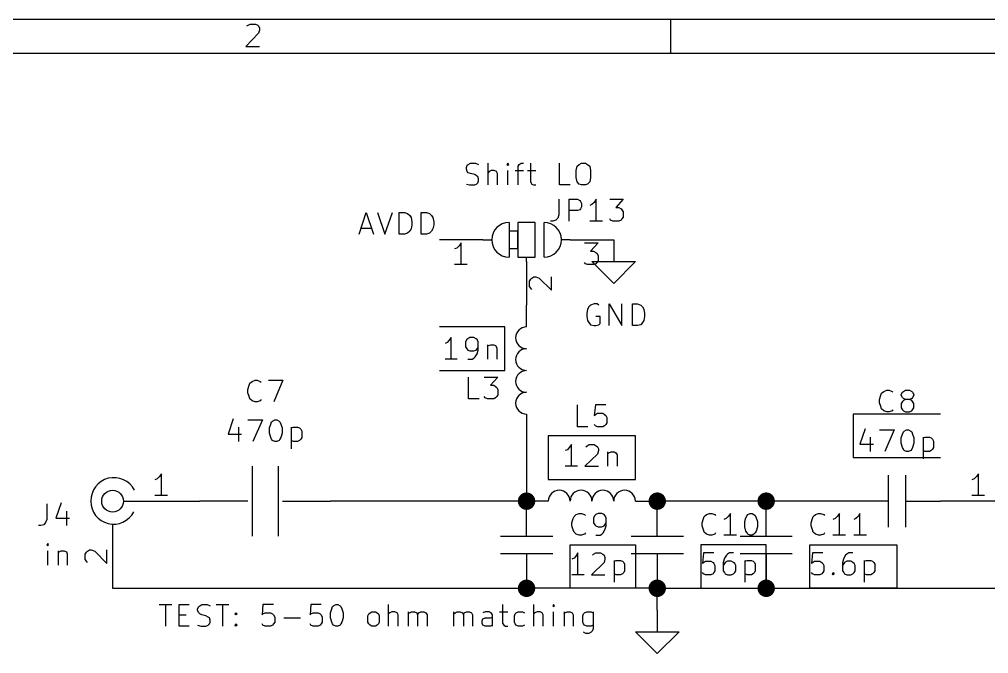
# Model space of a CAD drawing. Extents: x -2.2 to 11.3, y -7.9 to -0.4.
# Drawn here: x 2.836 to 5.06, y -1.85 to -0.394 of the extents above; entities that cross this region are included whole.
import ezdxf

# ---------------------------------------------------------------- set-up
doc = ezdxf.new("R2010")
doc.units = 0
doc.header["$MEASUREMENT"] = 0
doc.linetypes.add('DASHED', pattern=[0.75, 0.5, -0.25])
for name, color, linetype in [('BLACK', 7, 'CONTINUOUS'), ('BLUE3', 171, 'CONTINUOUS'), ('CYAN2', 4, 'CONTINUOUS'), ('GREEN2', 3, 'CONTINUOUS'), ('RED2', 1, 'CONTINUOUS')]:
    doc.layers.add(name, color=color, linetype=linetype)

msp = doc.modelspace()

# ---------------------------------------------------------------- linework, layer by layer
at = {"layer": 'BLACK', "linetype": 'CONTINUOUS'}
for p, q in [((3.616, -0.887), (3.632, -0.837)), ((3.632, -0.837), (3.649, -0.887)), ((3.658, -0.837), (3.675, -0.887)), ((3.675, -0.887), (3.692, -0.837)), ((3.708, -0.887), (3.708, -0.837)), ((3.708, -0.837), (3.72, -0.837)), ((3.72, -0.837), (3.727, -0.84)), ((3.727, -0.84), (3.732, -0.844)), ((3.732, -0.844), (3.735, -0.849)), ((3.758, -0.887), (3.758, -0.837)), ((3.758, -0.837), (3.77, -0.837)), ((3.77, -0.837), (3.777, -0.84)), ((3.777, -0.84), (3.782, -0.844)), ((3.782, -0.844), (3.785, -0.849)), ((3.735, -0.849), (3.737, -0.859)), ((3.737, -0.866), (3.735, -0.875)), ((3.737, -0.859), (3.737, -0.866)), ((3.785, -0.849), (3.787, -0.859)), ((3.787, -0.866), (3.785, -0.875)), ((3.787, -0.859), (3.787, -0.866)), ((3.62, -0.873), (3.644, -0.873)), ((3.72, -0.887), (3.708, -0.887)), ((3.727, -0.885), (3.72, -0.887)), ((3.732, -0.88), (3.727, -0.885)), ((3.735, -0.875), (3.732, -0.88)), ((3.77, -0.887), (3.758, -0.887)), ((3.777, -0.885), (3.77, -0.887)), ((3.782, -0.88), (3.777, -0.885)), ((3.785, -0.875), (3.782, -0.88))]:
    msp.add_line(p, q, dxfattribs=at)
at = {"layer": 'BLUE3', "linetype": 'DASHED'}
for p, q in [((3.95, -1.1), (3.8, -1.1)), ((3.95, -1.2), (3.95, -1.1)), ((3.8, -1.2), (3.95, -1.2)), ((4.95, -1.3), (4.75, -1.3)), ((4.75, -1.3), (4.75, -1.4)), ((4.25, -1.35), (4.05, -1.35)), ((4.05, -1.35), (4.05, -1.45)), ((4.25, -1.45), (4.25, -1.35)), ((4.75, -1.4), (4.95, -1.4)), ((4.05, -1.45), (4.25, -1.45)), ((4.1, -1.6), (4.25, -1.6)), ((4.1, -1.7), (4.1, -1.6)), ((4.25, -1.6), (4.25, -1.7)), ((4.4, -1.6), (4.4, -1.7)), ((4.55, -1.6), (4.4, -1.6)), ((4.55, -1.7), (4.55, -1.6)), ((4.65, -1.7), (4.65, -1.6)), ((4.65, -1.6), (4.85, -1.6)), ((4.85, -1.6), (4.85, -1.7)), ((4.25, -1.7), (4.1, -1.7)), ((4.4, -1.7), (4.55, -1.7)), ((4.85, -1.7), (4.65, -1.7))]:
    msp.add_line(p, q, dxfattribs=at)
at = {"layer": 'BLUE3', "linetype": 'CONTINUOUS'}
for p, q in [((3.157, -1.737), (3.186, -1.737)), ((3.172, -1.787), (3.172, -1.737)), ((3.203, -1.787), (3.203, -1.737)), ((3.203, -1.737), (3.226, -1.737)), ((3.245, -1.747), (3.248, -1.742)), ((3.245, -1.751), (3.245, -1.747)), ((3.248, -1.756), (3.245, -1.751)), ((3.248, -1.742), (3.25, -1.74)), ((3.25, -1.759), (3.248, -1.756)), ((3.25, -1.74), (3.255, -1.737)), ((3.255, -1.737), (3.267, -1.737)), ((3.267, -1.737), (3.274, -1.74)), ((3.288, -1.737), (3.317, -1.737)), ((3.303, -1.787), (3.303, -1.737)), ((3.331, -1.759), (3.333, -1.756)), ((3.333, -1.756), (3.336, -1.759)), ((3.333, -1.756), (3.333, -1.761)), ((3.395, -1.737), (3.393, -1.761)), ((3.419, -1.737), (3.395, -1.737)), ((3.395, -1.759), (3.4, -1.756)), ((3.4, -1.756), (3.412, -1.756)), ((3.412, -1.756), (3.417, -1.759)), ((3.505, -1.737), (3.503, -1.761)), ((3.529, -1.737), (3.505, -1.737)), ((3.505, -1.759), (3.51, -1.756)), ((3.51, -1.756), (3.522, -1.756)), ((3.522, -1.756), (3.526, -1.759)), ((3.55, -1.756), (3.553, -1.747)), ((3.55, -1.768), (3.55, -1.756)), ((3.553, -1.747), (3.555, -1.742)), ((3.555, -1.742), (3.557, -1.74)), ((3.557, -1.74), (3.562, -1.737)), ((3.562, -1.737), (3.567, -1.737)), ((3.567, -1.737), (3.572, -1.74)), ((3.572, -1.74), (3.574, -1.742)), ((3.574, -1.742), (3.576, -1.747)), ((3.576, -1.747), (3.579, -1.756)), ((3.579, -1.756), (3.579, -1.768)), ((3.638, -1.759), (3.641, -1.756)), ((3.641, -1.756), (3.645, -1.754)), ((3.645, -1.754), (3.653, -1.754)), ((3.653, -1.754), (3.657, -1.756)), ((3.657, -1.756), (3.66, -1.759)), ((3.683, -1.787), (3.683, -1.737)), ((3.686, -1.756), (3.683, -1.759)), ((3.691, -1.754), (3.686, -1.756)), ((3.698, -1.754), (3.691, -1.754)), ((3.703, -1.756), (3.698, -1.754)), ((3.705, -1.761), (3.703, -1.756)), ((3.729, -1.787), (3.729, -1.754)), ((3.729, -1.759), (3.731, -1.756)), ((3.731, -1.756), (3.736, -1.754)), ((3.736, -1.754), (3.743, -1.754)), ((3.743, -1.754), (3.748, -1.756)), ((3.748, -1.756), (3.75, -1.761)), ((3.75, -1.761), (3.753, -1.756)), ((3.753, -1.756), (3.757, -1.754)), ((3.757, -1.754), (3.764, -1.754)), ((3.764, -1.754), (3.769, -1.756)), ((3.769, -1.756), (3.772, -1.761)), ((3.833, -1.787), (3.833, -1.754)), ((3.833, -1.759), (3.836, -1.756)), ((3.836, -1.756), (3.841, -1.754)), ((3.841, -1.754), (3.848, -1.754)), ((3.848, -1.754), (3.853, -1.756)), ((3.853, -1.756), (3.855, -1.761)), ((3.855, -1.761), (3.857, -1.756)), ((3.857, -1.756), (3.862, -1.754)), ((3.862, -1.754), (3.869, -1.754)), ((3.869, -1.754), (3.874, -1.756)), ((3.874, -1.756), (3.876, -1.761)), ((3.905, -1.754), (3.9, -1.756)), ((3.914, -1.754), (3.905, -1.754)), ((3.919, -1.756), (3.914, -1.754)), ((3.922, -1.761), (3.919, -1.756)), ((3.938, -1.754), (3.957, -1.754)), ((3.945, -1.737), (3.945, -1.78)), ((3.974, -1.759), (3.976, -1.756)), ((3.976, -1.756), (3.981, -1.754)), ((3.981, -1.754), (3.991, -1.754)), ((3.991, -1.754), (3.995, -1.756)), ((4.017, -1.787), (4.017, -1.737)), ((4.019, -1.756), (4.017, -1.759)), ((4.024, -1.754), (4.019, -1.756)), ((4.031, -1.754), (4.024, -1.754)), ((4.036, -1.756), (4.031, -1.754)), ((4.038, -1.761), (4.036, -1.756)), ((4.062, -1.737), (4.06, -1.74)), ((4.06, -1.74), (4.062, -1.742)), ((4.064, -1.74), (4.062, -1.737)), ((4.062, -1.737), (4.062, -1.742)), ((4.062, -1.742), (4.064, -1.74)), ((4.062, -1.787), (4.062, -1.754)), ((4.086, -1.754), (4.086, -1.787)), ((4.086, -1.759), (4.088, -1.756)), ((4.088, -1.756), (4.093, -1.754)), ((4.093, -1.754), (4.1, -1.754)), ((4.1, -1.754), (4.105, -1.756)), ((4.105, -1.756), (4.107, -1.761)), ((4.131, -1.759), (4.133, -1.756)), ((4.133, -1.756), (4.138, -1.754)), ((4.138, -1.754), (4.148, -1.754)), ((4.148, -1.754), (4.153, -1.756)), ((4.153, -1.754), (4.153, -1.794)), ((3.203, -1.761), (3.219, -1.761)), ((3.255, -1.761), (3.25, -1.759)), ((3.264, -1.763), (3.255, -1.761)), ((3.269, -1.766), (3.264, -1.763)), ((3.272, -1.768), (3.269, -1.766)), ((3.274, -1.773), (3.272, -1.768)), ((3.272, -1.782), (3.274, -1.778)), ((3.274, -1.778), (3.274, -1.773)), ((3.333, -1.761), (3.331, -1.759)), ((3.336, -1.759), (3.333, -1.761)), ((3.393, -1.761), (3.395, -1.759)), ((3.417, -1.759), (3.419, -1.761)), ((3.419, -1.761), (3.422, -1.766)), ((3.422, -1.778), (3.419, -1.782)), ((3.422, -1.766), (3.422, -1.778)), ((3.443, -1.768), (3.481, -1.768)), ((3.503, -1.761), (3.505, -1.759)), ((3.526, -1.759), (3.529, -1.761)), ((3.529, -1.761), (3.531, -1.766)), ((3.531, -1.778), (3.529, -1.782)), ((3.531, -1.766), (3.531, -1.778)), ((3.553, -1.778), (3.55, -1.768)), ((3.555, -1.782), (3.553, -1.778)), ((3.576, -1.778), (3.574, -1.782)), ((3.579, -1.768), (3.576, -1.778)), ((3.636, -1.763), (3.638, -1.759)), ((3.636, -1.778), (3.636, -1.763)), ((3.638, -1.782), (3.636, -1.778)), ((3.66, -1.759), (3.662, -1.763)), ((3.662, -1.778), (3.66, -1.782)), ((3.662, -1.763), (3.662, -1.778)), ((3.705, -1.787), (3.705, -1.761)), ((3.75, -1.761), (3.75, -1.787)), ((3.772, -1.761), (3.772, -1.787)), ((3.855, -1.761), (3.855, -1.787)), ((3.876, -1.761), (3.876, -1.787)), ((3.898, -1.775), (3.9, -1.77)), ((3.898, -1.78), (3.898, -1.775)), ((3.9, -1.77), (3.905, -1.768)), ((3.905, -1.768), (3.917, -1.768)), ((3.917, -1.768), (3.922, -1.766)), ((3.922, -1.787), (3.922, -1.761)), ((3.972, -1.763), (3.974, -1.759)), ((3.972, -1.778), (3.972, -1.763)), ((3.974, -1.782), (3.972, -1.778)), ((4.038, -1.787), (4.038, -1.761)), ((4.107, -1.761), (4.107, -1.787)), ((4.129, -1.763), (4.131, -1.759)), ((4.129, -1.778), (4.129, -1.763)), ((4.131, -1.782), (4.129, -1.778)), ((3.226, -1.787), (3.203, -1.787)), ((3.245, -1.785), (3.253, -1.787)), ((3.253, -1.787), (3.264, -1.787)), ((3.264, -1.787), (3.269, -1.785)), ((3.269, -1.785), (3.272, -1.782)), ((3.331, -1.785), (3.333, -1.782)), ((3.333, -1.787), (3.331, -1.785)), ((3.333, -1.782), (3.336, -1.785)), ((3.333, -1.782), (3.333, -1.787)), ((3.336, -1.785), (3.333, -1.787)), ((3.395, -1.785), (3.393, -1.782)), ((3.4, -1.787), (3.395, -1.785)), ((3.412, -1.787), (3.4, -1.787)), ((3.417, -1.785), (3.412, -1.787)), ((3.419, -1.782), (3.417, -1.785)), ((3.505, -1.785), (3.503, -1.782)), ((3.51, -1.787), (3.505, -1.785)), ((3.522, -1.787), (3.51, -1.787)), ((3.526, -1.785), (3.522, -1.787)), ((3.529, -1.782), (3.526, -1.785)), ((3.557, -1.785), (3.555, -1.782)), ((3.562, -1.787), (3.557, -1.785)), ((3.567, -1.787), (3.562, -1.787)), ((3.572, -1.785), (3.567, -1.787)), ((3.574, -1.782), (3.572, -1.785)), ((3.641, -1.785), (3.638, -1.782)), ((3.645, -1.787), (3.641, -1.785)), ((3.653, -1.787), (3.645, -1.787)), ((3.657, -1.785), (3.653, -1.787)), ((3.66, -1.782), (3.657, -1.785)), ((3.9, -1.785), (3.898, -1.78)), ((3.905, -1.787), (3.9, -1.785)), ((3.917, -1.787), (3.905, -1.787)), ((3.922, -1.785), (3.917, -1.787)), ((3.945, -1.78), (3.948, -1.785)), ((3.948, -1.785), (3.952, -1.787)), ((3.952, -1.787), (3.957, -1.787)), ((3.976, -1.785), (3.974, -1.782)), ((3.981, -1.787), (3.976, -1.785)), ((3.991, -1.787), (3.981, -1.787)), ((3.995, -1.785), (3.991, -1.787)), ((4.133, -1.785), (4.131, -1.782)), ((4.136, -1.804), (4.131, -1.801)), ((4.138, -1.787), (4.133, -1.785)), ((4.148, -1.787), (4.138, -1.787)), ((4.148, -1.801), (4.143, -1.804)), ((4.153, -1.785), (4.148, -1.787)), ((4.15, -1.799), (4.148, -1.801)), ((4.153, -1.794), (4.15, -1.799)), ((4.143, -1.804), (4.136, -1.804))]:
    msp.add_line(p, q, dxfattribs=at)
at = {"layer": 'CYAN2', "linetype": 'CONTINUOUS'}
for p, q in [((3.862, -0.734), (3.864, -0.729)), ((3.862, -0.738), (3.862, -0.734)), ((3.864, -0.729), (3.866, -0.727)), ((3.866, -0.727), (3.871, -0.724)), ((3.871, -0.724), (3.883, -0.724)), ((3.883, -0.724), (3.89, -0.727)), ((3.912, -0.774), (3.912, -0.724)), ((3.957, -0.724), (3.955, -0.727)), ((3.955, -0.727), (3.957, -0.729)), ((3.959, -0.727), (3.957, -0.724)), ((3.957, -0.724), (3.957, -0.729)), ((3.957, -0.729), (3.959, -0.727)), ((3.981, -0.731), (3.983, -0.727)), ((3.981, -0.774), (3.981, -0.731)), ((3.983, -0.727), (3.988, -0.724)), ((3.988, -0.724), (3.993, -0.724)), ((4.009, -0.724), (4.009, -0.767)), ((4.076, -0.774), (4.076, -0.724)), ((4.114, -0.741), (4.116, -0.731)), ((4.116, -0.731), (4.121, -0.727)), ((4.121, -0.727), (4.126, -0.724)), ((4.126, -0.724), (4.135, -0.724)), ((4.135, -0.724), (4.14, -0.727)), ((4.14, -0.727), (4.145, -0.731)), ((4.145, -0.731), (4.147, -0.741)), ((3.864, -0.743), (3.862, -0.738)), ((3.866, -0.746), (3.864, -0.743)), ((3.871, -0.748), (3.866, -0.746)), ((3.881, -0.75), (3.871, -0.748)), ((3.885, -0.753), (3.881, -0.75)), ((3.888, -0.755), (3.885, -0.753)), ((3.89, -0.76), (3.888, -0.755)), ((3.914, -0.743), (3.912, -0.746)), ((3.919, -0.741), (3.914, -0.743)), ((3.926, -0.741), (3.919, -0.741)), ((3.931, -0.743), (3.926, -0.741)), ((3.933, -0.748), (3.931, -0.743)), ((3.933, -0.774), (3.933, -0.748)), ((3.957, -0.774), (3.957, -0.741)), ((3.974, -0.741), (3.993, -0.741)), ((4.002, -0.741), (4.021, -0.741)), ((4.114, -0.757), (4.114, -0.741)), ((4.147, -0.741), (4.147, -0.757)), ((3.862, -0.772), (3.869, -0.774)), ((3.869, -0.774), (3.881, -0.774)), ((3.881, -0.774), (3.885, -0.772)), ((3.885, -0.772), (3.888, -0.769)), ((3.888, -0.769), (3.89, -0.765)), ((3.89, -0.765), (3.89, -0.76)), ((4.009, -0.767), (4.012, -0.772)), ((4.012, -0.772), (4.016, -0.774)), ((4.016, -0.774), (4.021, -0.774)), ((4.1, -0.774), (4.076, -0.774)), ((4.116, -0.767), (4.114, -0.757)), ((4.121, -0.772), (4.116, -0.767)), ((4.126, -0.774), (4.121, -0.772)), ((4.135, -0.774), (4.126, -0.774)), ((4.14, -0.772), (4.135, -0.774)), ((4.145, -0.767), (4.14, -0.772)), ((4.147, -0.757), (4.145, -0.767)), ((4.074, -0.807), (4.074, -0.843)), ((4.098, -0.857), (4.098, -0.807)), ((4.098, -0.807), (4.117, -0.807)), ((4.117, -0.807), (4.122, -0.81)), ((4.122, -0.81), (4.124, -0.812)), ((4.124, -0.812), (4.126, -0.817)), ((4.126, -0.817), (4.126, -0.824)), ((4.15, -0.819), (4.145, -0.821)), ((4.155, -0.814), (4.15, -0.819)), ((4.16, -0.807), (4.155, -0.814)), ((4.16, -0.857), (4.16, -0.807)), ((4.191, -0.807), (4.222, -0.807)), ((4.222, -0.807), (4.205, -0.826)), ((4.074, -0.843), (4.072, -0.85)), ((4.117, -0.833), (4.098, -0.833)), ((4.122, -0.831), (4.117, -0.833)), ((4.124, -0.829), (4.122, -0.831)), ((4.126, -0.824), (4.124, -0.829)), ((4.205, -0.826), (4.212, -0.826)), ((4.212, -0.826), (4.217, -0.829)), ((4.217, -0.829), (4.219, -0.831)), ((4.219, -0.831), (4.222, -0.836)), ((4.222, -0.836), (4.222, -0.848)), ((4.06, -0.857), (4.055, -0.857)), ((4.067, -0.855), (4.06, -0.857)), ((4.072, -0.85), (4.067, -0.855)), ((4.174, -0.857), (4.145, -0.857)), ((4.193, -0.855), (4.191, -0.852)), ((4.198, -0.857), (4.193, -0.855)), ((4.212, -0.857), (4.198, -0.857)), ((4.217, -0.855), (4.212, -0.857)), ((4.219, -0.852), (4.217, -0.855)), ((4.222, -0.848), (4.219, -0.852)), ((4.14, -1.059), (4.138, -1.069)), ((4.143, -1.054), (4.14, -1.059)), ((4.147, -1.05), (4.143, -1.054)), ((4.155, -1.047), (4.147, -1.05)), ((4.162, -1.047), (4.155, -1.047)), ((4.166, -1.05), (4.162, -1.047)), ((4.19, -1.097), (4.19, -1.047)), ((4.19, -1.047), (4.219, -1.097)), ((4.219, -1.097), (4.219, -1.047)), ((4.243, -1.097), (4.243, -1.047)), ((4.243, -1.047), (4.255, -1.047)), ((4.255, -1.047), (4.262, -1.05)), ((4.262, -1.05), (4.266, -1.054)), ((4.266, -1.054), (4.269, -1.059)), ((4.269, -1.059), (4.271, -1.069)), ((4.138, -1.069), (4.138, -1.076)), ((4.138, -1.076), (4.14, -1.085)), ((4.14, -1.085), (4.143, -1.09)), ((4.143, -1.09), (4.147, -1.095)), ((4.169, -1.076), (4.159, -1.076)), ((4.169, -1.092), (4.169, -1.076)), ((4.266, -1.09), (4.262, -1.095)), ((4.269, -1.085), (4.266, -1.09)), ((4.271, -1.076), (4.269, -1.085)), ((4.271, -1.069), (4.271, -1.076)), ((4.147, -1.095), (4.155, -1.097)), ((4.155, -1.097), (4.159, -1.097)), ((4.159, -1.097), (4.166, -1.095)), ((4.166, -1.095), (4.169, -1.092)), ((4.255, -1.097), (4.243, -1.097)), ((4.262, -1.095), (4.255, -1.097)), ((3.822, -1.131), (3.818, -1.136)), ((3.827, -1.124), (3.822, -1.131)), ((3.827, -1.174), (3.827, -1.124)), ((3.863, -1.129), (3.86, -1.134)), ((3.86, -1.134), (3.86, -1.146)), ((3.865, -1.127), (3.863, -1.129)), ((3.87, -1.124), (3.865, -1.127)), ((3.879, -1.124), (3.87, -1.124)), ((3.884, -1.127), (3.879, -1.124)), ((3.887, -1.129), (3.884, -1.127)), ((3.889, -1.134), (3.887, -1.129)), ((3.889, -1.153), (3.889, -1.134)), ((3.818, -1.136), (3.813, -1.138)), ((3.86, -1.146), (3.863, -1.15)), ((3.863, -1.15), (3.865, -1.153)), ((3.865, -1.153), (3.87, -1.155)), ((3.87, -1.155), (3.879, -1.155)), ((3.879, -1.155), (3.884, -1.153)), ((3.884, -1.153), (3.887, -1.15)), ((3.887, -1.15), (3.889, -1.146)), ((3.887, -1.162), (3.889, -1.153)), ((3.91, -1.141), (3.91, -1.174)), ((3.91, -1.146), (3.913, -1.143)), ((3.913, -1.143), (3.918, -1.141)), ((3.918, -1.141), (3.925, -1.141)), ((3.925, -1.141), (3.929, -1.143)), ((3.929, -1.143), (3.932, -1.148)), ((3.932, -1.148), (3.932, -1.174)), ((3.841, -1.174), (3.813, -1.174)), ((3.865, -1.174), (3.875, -1.174)), ((3.875, -1.174), (3.879, -1.172)), ((3.879, -1.172), (3.882, -1.169)), ((3.882, -1.169), (3.887, -1.162)), ((3.37, -1.225), (3.377, -1.222)), ((3.377, -1.222), (3.382, -1.222)), ((3.382, -1.222), (3.389, -1.225)), ((3.408, -1.222), (3.441, -1.222)), ((3.441, -1.222), (3.42, -1.272)), ((3.867, -1.265), (3.867, -1.215)), ((3.903, -1.215), (3.934, -1.215)), ((3.934, -1.215), (3.917, -1.234)), ((3.36, -1.244), (3.363, -1.234)), ((3.36, -1.251), (3.36, -1.244)), ((3.363, -1.234), (3.365, -1.229)), ((3.365, -1.229), (3.37, -1.225)), ((3.389, -1.225), (3.391, -1.227)), ((3.917, -1.234), (3.925, -1.234)), ((3.925, -1.234), (3.929, -1.237)), ((3.929, -1.237), (3.932, -1.239)), ((3.932, -1.239), (3.934, -1.244)), ((3.934, -1.244), (3.934, -1.256)), ((4.82, -1.248), (4.827, -1.245)), ((4.827, -1.245), (4.832, -1.245)), ((4.832, -1.245), (4.839, -1.248)), ((4.865, -1.248), (4.87, -1.245)), ((4.87, -1.245), (4.879, -1.245)), ((4.879, -1.245), (4.884, -1.248)), ((3.363, -1.26), (3.36, -1.251)), ((3.365, -1.265), (3.363, -1.26)), ((3.37, -1.27), (3.365, -1.265)), ((3.391, -1.267), (3.389, -1.27)), ((3.891, -1.265), (3.867, -1.265)), ((3.905, -1.263), (3.903, -1.26)), ((3.91, -1.265), (3.905, -1.263)), ((3.925, -1.265), (3.91, -1.265)), ((3.929, -1.263), (3.925, -1.265)), ((3.932, -1.26), (3.929, -1.263)), ((3.934, -1.256), (3.932, -1.26)), ((4.81, -1.267), (4.813, -1.257)), ((4.81, -1.274), (4.81, -1.267)), ((4.813, -1.257), (4.815, -1.252)), ((4.815, -1.252), (4.82, -1.248)), ((4.839, -1.248), (4.841, -1.25)), ((4.86, -1.255), (4.863, -1.25)), ((4.86, -1.257), (4.86, -1.255)), ((4.863, -1.262), (4.86, -1.257)), ((4.863, -1.25), (4.865, -1.248)), ((4.865, -1.264), (4.863, -1.262)), ((4.87, -1.267), (4.865, -1.264)), ((4.87, -1.267), (4.865, -1.269)), ((4.879, -1.267), (4.87, -1.267)), ((4.884, -1.264), (4.879, -1.267)), ((4.884, -1.269), (4.879, -1.267)), ((4.884, -1.248), (4.886, -1.25)), ((4.886, -1.262), (4.884, -1.264)), ((4.886, -1.25), (4.889, -1.255)), ((4.889, -1.257), (4.886, -1.262)), ((4.889, -1.255), (4.889, -1.257)), ((3.377, -1.272), (3.37, -1.27)), ((3.382, -1.272), (3.377, -1.272)), ((3.389, -1.27), (3.382, -1.272)), ((4.117, -1.329), (4.117, -1.279)), ((4.158, -1.279), (4.155, -1.303)), ((4.182, -1.279), (4.158, -1.279)), ((4.813, -1.283), (4.81, -1.274)), ((4.815, -1.288), (4.813, -1.283)), ((4.82, -1.293), (4.815, -1.288)), ((4.841, -1.29), (4.839, -1.293)), ((4.863, -1.271), (4.86, -1.276)), ((4.86, -1.276), (4.86, -1.286)), ((4.86, -1.286), (4.863, -1.29)), ((4.865, -1.269), (4.863, -1.271)), ((4.863, -1.29), (4.865, -1.293)), ((4.886, -1.271), (4.884, -1.269)), ((4.884, -1.293), (4.886, -1.29)), ((4.889, -1.276), (4.886, -1.271)), ((4.886, -1.29), (4.889, -1.286)), ((4.889, -1.286), (4.889, -1.276)), ((3.327, -1.311), (3.315, -1.346)), ((4.155, -1.303), (4.158, -1.301)), ((4.158, -1.301), (4.163, -1.298)), ((4.163, -1.298), (4.175, -1.298)), ((4.175, -1.298), (4.179, -1.301)), ((4.179, -1.301), (4.182, -1.303)), ((4.182, -1.303), (4.184, -1.308)), ((4.184, -1.308), (4.184, -1.32)), ((4.827, -1.295), (4.82, -1.293)), ((4.832, -1.295), (4.827, -1.295)), ((4.839, -1.293), (4.832, -1.295)), ((4.865, -1.293), (4.87, -1.295)), ((4.87, -1.295), (4.879, -1.295)), ((4.879, -1.295), (4.884, -1.293)), ((3.339, -1.33), (3.339, -1.363)), ((3.36, -1.313), (3.394, -1.313)), ((3.394, -1.313), (3.372, -1.363)), ((3.41, -1.332), (3.413, -1.323)), ((3.41, -1.344), (3.41, -1.332)), ((3.413, -1.323), (3.415, -1.318)), ((3.415, -1.318), (3.417, -1.316)), ((3.417, -1.316), (3.422, -1.313)), ((3.422, -1.313), (3.427, -1.313)), ((3.427, -1.313), (3.432, -1.316)), ((3.432, -1.316), (3.434, -1.318)), ((3.434, -1.318), (3.436, -1.323)), ((3.436, -1.323), (3.439, -1.332)), ((3.439, -1.332), (3.439, -1.344)), ((3.46, -1.33), (3.46, -1.38)), ((3.46, -1.332), (3.465, -1.33)), ((3.465, -1.33), (3.474, -1.33)), ((3.474, -1.33), (3.479, -1.332)), ((3.479, -1.332), (3.482, -1.335)), ((4.141, -1.329), (4.117, -1.329)), ((4.158, -1.327), (4.155, -1.324)), ((4.163, -1.329), (4.158, -1.327)), ((4.175, -1.329), (4.163, -1.329)), ((4.179, -1.327), (4.175, -1.329)), ((4.182, -1.324), (4.179, -1.327)), ((4.184, -1.32), (4.182, -1.324)), ((4.777, -1.334), (4.765, -1.369)), ((3.315, -1.346), (3.346, -1.346)), ((3.413, -1.354), (3.41, -1.344)), ((3.415, -1.358), (3.413, -1.354)), ((3.436, -1.354), (3.434, -1.358)), ((3.439, -1.344), (3.436, -1.354)), ((3.482, -1.335), (3.484, -1.339)), ((3.484, -1.354), (3.482, -1.358)), ((3.484, -1.339), (3.484, -1.354)), ((4.789, -1.353), (4.789, -1.386)), ((4.81, -1.336), (4.844, -1.336)), ((4.844, -1.336), (4.822, -1.386)), ((4.86, -1.355), (4.863, -1.346)), ((4.86, -1.367), (4.86, -1.355)), ((4.863, -1.346), (4.865, -1.341)), ((4.865, -1.341), (4.867, -1.339)), ((4.867, -1.339), (4.872, -1.336)), ((4.872, -1.336), (4.877, -1.336)), ((4.877, -1.336), (4.882, -1.339)), ((4.882, -1.339), (4.884, -1.341)), ((4.884, -1.341), (4.886, -1.346)), ((4.886, -1.346), (4.889, -1.355)), ((4.889, -1.355), (4.889, -1.367)), ((4.91, -1.353), (4.91, -1.403)), ((4.91, -1.355), (4.915, -1.353)), ((4.915, -1.353), (4.925, -1.353)), ((4.925, -1.353), (4.929, -1.355)), ((4.929, -1.355), (4.932, -1.358)), ((3.417, -1.361), (3.415, -1.358)), ((3.422, -1.363), (3.417, -1.361)), ((3.427, -1.363), (3.422, -1.363)), ((3.432, -1.361), (3.427, -1.363)), ((3.434, -1.358), (3.432, -1.361)), ((3.465, -1.363), (3.46, -1.361)), ((3.474, -1.363), (3.465, -1.363)), ((3.479, -1.361), (3.474, -1.363)), ((3.482, -1.358), (3.479, -1.361)), ((4.098, -1.377), (4.094, -1.382)), ((4.103, -1.37), (4.098, -1.377)), ((4.103, -1.42), (4.103, -1.37)), ((4.136, -1.375), (4.139, -1.373)), ((4.139, -1.373), (4.144, -1.37)), ((4.144, -1.37), (4.155, -1.37)), ((4.155, -1.37), (4.16, -1.373)), ((4.16, -1.373), (4.163, -1.375)), ((4.163, -1.375), (4.165, -1.38)), ((4.765, -1.369), (4.796, -1.369)), ((4.863, -1.377), (4.86, -1.367)), ((4.865, -1.381), (4.863, -1.377)), ((4.886, -1.377), (4.884, -1.381)), ((4.889, -1.367), (4.886, -1.377)), ((4.932, -1.358), (4.934, -1.362)), ((4.934, -1.377), (4.932, -1.381)), ((4.934, -1.362), (4.934, -1.377)), ((4.094, -1.382), (4.089, -1.384)), ((4.163, -1.392), (4.134, -1.42)), ((4.165, -1.384), (4.163, -1.392)), ((4.165, -1.38), (4.165, -1.384)), ((4.186, -1.387), (4.186, -1.42)), ((4.186, -1.392), (4.189, -1.389)), ((4.189, -1.389), (4.194, -1.387)), ((4.194, -1.387), (4.201, -1.387)), ((4.201, -1.387), (4.205, -1.389)), ((4.205, -1.389), (4.208, -1.394)), ((4.208, -1.394), (4.208, -1.42)), ((4.867, -1.384), (4.865, -1.381)), ((4.872, -1.386), (4.867, -1.384)), ((4.877, -1.386), (4.872, -1.386)), ((4.882, -1.384), (4.877, -1.386)), ((4.884, -1.381), (4.882, -1.384)), ((4.915, -1.386), (4.91, -1.384)), ((4.925, -1.386), (4.915, -1.386)), ((4.929, -1.384), (4.925, -1.386)), ((4.932, -1.381), (4.929, -1.384)), ((4.117, -1.42), (4.089, -1.42)), ((4.134, -1.42), (4.165, -1.42)), ((2.899, -1.506), (2.899, -1.542)), ((2.932, -1.504), (2.92, -1.539)), ((2.944, -1.523), (2.944, -1.556)), ((4.109, -1.535), (4.114, -1.531)), ((4.114, -1.531), (4.121, -1.528)), ((4.121, -1.528), (4.126, -1.528)), ((4.126, -1.528), (4.133, -1.531)), ((4.133, -1.531), (4.135, -1.533)), ((4.157, -1.533), (4.154, -1.538)), ((4.159, -1.531), (4.157, -1.533)), ((4.164, -1.528), (4.159, -1.531)), ((4.173, -1.528), (4.164, -1.528)), ((4.178, -1.531), (4.173, -1.528)), ((4.18, -1.533), (4.178, -1.531)), ((4.183, -1.538), (4.18, -1.533)), ((4.408, -1.535), (4.413, -1.531)), ((4.413, -1.531), (4.42, -1.528)), ((4.42, -1.528), (4.425, -1.528)), ((4.425, -1.528), (4.432, -1.531)), ((4.432, -1.531), (4.434, -1.533)), ((4.468, -1.528), (4.463, -1.535)), ((4.468, -1.578), (4.468, -1.528)), ((4.503, -1.538), (4.506, -1.533)), ((4.506, -1.533), (4.508, -1.531)), ((4.508, -1.531), (4.513, -1.528)), ((4.513, -1.528), (4.518, -1.528)), ((4.518, -1.528), (4.522, -1.531)), ((4.522, -1.531), (4.525, -1.533)), ((4.525, -1.533), (4.527, -1.538)), ((4.658, -1.535), (4.663, -1.531)), ((4.663, -1.531), (4.67, -1.528)), ((4.67, -1.528), (4.675, -1.528)), ((4.675, -1.528), (4.682, -1.531)), ((4.682, -1.531), (4.684, -1.533)), ((4.718, -1.528), (4.713, -1.535)), ((4.718, -1.578), (4.718, -1.528)), ((4.765, -1.528), (4.761, -1.535)), ((4.765, -1.578), (4.765, -1.528)), ((2.885, -1.556), (2.88, -1.556)), ((2.892, -1.554), (2.885, -1.556)), ((2.896, -1.549), (2.892, -1.554)), ((2.899, -1.542), (2.896, -1.549)), ((2.92, -1.539), (2.951, -1.539)), ((4.104, -1.55), (4.107, -1.54)), ((4.104, -1.557), (4.104, -1.55)), ((4.107, -1.566), (4.104, -1.557)), ((4.107, -1.54), (4.109, -1.535)), ((4.154, -1.538), (4.154, -1.55)), ((4.154, -1.55), (4.157, -1.554)), ((4.157, -1.554), (4.159, -1.557)), ((4.159, -1.557), (4.164, -1.559)), ((4.173, -1.559), (4.178, -1.557)), ((4.178, -1.557), (4.18, -1.554)), ((4.18, -1.554), (4.183, -1.55)), ((4.18, -1.566), (4.183, -1.557)), ((4.183, -1.557), (4.183, -1.538)), ((4.403, -1.55), (4.406, -1.54)), ((4.403, -1.557), (4.403, -1.55)), ((4.406, -1.566), (4.403, -1.557)), ((4.406, -1.54), (4.408, -1.535)), ((4.458, -1.54), (4.453, -1.542)), ((4.463, -1.535), (4.458, -1.54)), ((4.501, -1.547), (4.503, -1.538)), ((4.501, -1.559), (4.501, -1.547)), ((4.527, -1.538), (4.53, -1.547)), ((4.53, -1.547), (4.53, -1.559)), ((4.653, -1.55), (4.656, -1.54)), ((4.653, -1.557), (4.653, -1.55)), ((4.656, -1.566), (4.653, -1.557)), ((4.656, -1.54), (4.658, -1.535)), ((4.708, -1.54), (4.703, -1.542)), ((4.713, -1.535), (4.708, -1.54)), ((4.756, -1.54), (4.751, -1.542)), ((4.761, -1.535), (4.756, -1.54)), ((4.109, -1.571), (4.107, -1.566)), ((4.114, -1.576), (4.109, -1.571)), ((4.121, -1.578), (4.114, -1.576)), ((4.126, -1.578), (4.121, -1.578)), ((4.133, -1.576), (4.126, -1.578)), ((4.135, -1.573), (4.133, -1.576)), ((4.159, -1.578), (4.169, -1.578)), ((4.164, -1.559), (4.173, -1.559)), ((4.169, -1.578), (4.173, -1.576)), ((4.173, -1.576), (4.176, -1.573)), ((4.176, -1.573), (4.18, -1.566)), ((4.408, -1.571), (4.406, -1.566)), ((4.413, -1.576), (4.408, -1.571)), ((4.42, -1.578), (4.413, -1.576)), ((4.425, -1.578), (4.42, -1.578)), ((4.432, -1.576), (4.425, -1.578)), ((4.434, -1.573), (4.432, -1.576)), ((4.482, -1.578), (4.453, -1.578)), ((4.503, -1.569), (4.501, -1.559)), ((4.506, -1.573), (4.503, -1.569)), ((4.508, -1.576), (4.506, -1.573)), ((4.513, -1.578), (4.508, -1.576)), ((4.518, -1.578), (4.513, -1.578)), ((4.522, -1.576), (4.518, -1.578)), ((4.525, -1.573), (4.522, -1.576)), ((4.527, -1.569), (4.525, -1.573)), ((4.53, -1.559), (4.527, -1.569)), ((4.658, -1.571), (4.656, -1.566)), ((4.663, -1.576), (4.658, -1.571)), ((4.67, -1.578), (4.663, -1.576)), ((4.675, -1.578), (4.67, -1.578)), ((4.682, -1.576), (4.675, -1.578)), ((4.684, -1.573), (4.682, -1.576)), ((4.732, -1.578), (4.703, -1.578)), ((4.78, -1.578), (4.751, -1.578)), ((2.901, -1.597), (2.899, -1.6)), ((2.899, -1.6), (2.901, -1.602)), ((2.903, -1.6), (2.901, -1.597)), ((2.901, -1.597), (2.901, -1.602)), ((2.901, -1.602), (2.903, -1.6)), ((2.901, -1.647), (2.901, -1.614)), ((2.925, -1.614), (2.925, -1.647)), ((2.925, -1.619), (2.927, -1.616)), ((2.927, -1.616), (2.932, -1.614)), ((2.932, -1.614), (2.939, -1.614)), ((2.939, -1.614), (2.944, -1.616)), ((2.944, -1.616), (2.946, -1.621)), ((2.946, -1.621), (2.946, -1.647)), ((4.118, -1.619), (4.113, -1.626)), ((4.118, -1.669), (4.118, -1.619)), ((4.151, -1.624), (4.154, -1.622)), ((4.154, -1.622), (4.159, -1.619)), ((4.159, -1.619), (4.17, -1.619)), ((4.17, -1.619), (4.175, -1.622)), ((4.175, -1.622), (4.178, -1.624)), ((4.406, -1.619), (4.404, -1.643)), ((4.43, -1.619), (4.406, -1.619)), ((4.461, -1.622), (4.459, -1.624)), ((4.466, -1.619), (4.461, -1.622)), ((4.475, -1.619), (4.466, -1.619)), ((4.656, -1.619), (4.654, -1.643)), ((4.68, -1.619), (4.656, -1.619)), ((4.735, -1.622), (4.732, -1.624)), ((4.74, -1.619), (4.735, -1.622)), ((4.749, -1.619), (4.74, -1.619)), ((4.109, -1.631), (4.104, -1.633)), ((4.113, -1.626), (4.109, -1.631)), ((4.178, -1.641), (4.149, -1.669)), ((4.178, -1.624), (4.18, -1.629)), ((4.18, -1.633), (4.178, -1.641)), ((4.18, -1.629), (4.18, -1.633)), ((4.201, -1.636), (4.201, -1.686)), ((4.201, -1.638), (4.206, -1.636)), ((4.206, -1.636), (4.216, -1.636)), ((4.216, -1.636), (4.22, -1.638)), ((4.22, -1.638), (4.223, -1.641)), ((4.223, -1.641), (4.225, -1.645)), ((4.225, -1.645), (4.225, -1.66)), ((4.404, -1.643), (4.406, -1.641)), ((4.406, -1.641), (4.411, -1.638)), ((4.411, -1.638), (4.423, -1.638)), ((4.423, -1.638), (4.428, -1.641)), ((4.428, -1.641), (4.43, -1.643)), ((4.43, -1.643), (4.432, -1.648)), ((4.454, -1.631), (4.451, -1.641)), ((4.451, -1.641), (4.451, -1.66)), ((4.454, -1.643), (4.451, -1.648)), ((4.459, -1.624), (4.454, -1.631)), ((4.456, -1.641), (4.454, -1.643)), ((4.461, -1.638), (4.456, -1.641)), ((4.47, -1.638), (4.461, -1.638)), ((4.475, -1.641), (4.47, -1.638)), ((4.478, -1.643), (4.475, -1.641)), ((4.48, -1.648), (4.478, -1.643)), ((4.501, -1.636), (4.501, -1.686)), ((4.501, -1.638), (4.506, -1.636)), ((4.506, -1.636), (4.516, -1.636)), ((4.516, -1.636), (4.52, -1.638)), ((4.52, -1.638), (4.523, -1.641)), ((4.523, -1.641), (4.525, -1.645)), ((4.525, -1.645), (4.525, -1.66)), ((4.654, -1.643), (4.656, -1.641)), ((4.656, -1.641), (4.661, -1.638)), ((4.661, -1.638), (4.673, -1.638)), ((4.673, -1.638), (4.678, -1.641)), ((4.678, -1.641), (4.68, -1.643)), ((4.68, -1.643), (4.682, -1.648)), ((4.728, -1.631), (4.725, -1.641)), ((4.725, -1.641), (4.725, -1.66)), ((4.728, -1.643), (4.725, -1.648)), ((4.732, -1.624), (4.728, -1.631)), ((4.73, -1.641), (4.728, -1.643)), ((4.735, -1.638), (4.73, -1.641)), ((4.744, -1.638), (4.735, -1.638)), ((4.749, -1.641), (4.744, -1.638)), ((4.752, -1.643), (4.749, -1.641)), ((4.754, -1.648), (4.752, -1.643)), ((4.775, -1.636), (4.775, -1.686)), ((4.775, -1.638), (4.78, -1.636)), ((4.78, -1.636), (4.79, -1.636)), ((4.79, -1.636), (4.794, -1.638)), ((4.794, -1.638), (4.797, -1.641)), ((4.797, -1.641), (4.799, -1.645)), ((4.799, -1.645), (4.799, -1.66)), ((4.206, -1.669), (4.201, -1.667)), ((4.22, -1.667), (4.216, -1.669)), ((4.223, -1.664), (4.22, -1.667)), ((4.225, -1.66), (4.223, -1.664)), ((4.406, -1.667), (4.404, -1.664)), ((4.411, -1.669), (4.406, -1.667)), ((4.428, -1.667), (4.423, -1.669)), ((4.43, -1.664), (4.428, -1.667)), ((4.432, -1.66), (4.43, -1.664)), ((4.432, -1.648), (4.432, -1.66)), ((4.451, -1.66), (4.454, -1.664)), ((4.454, -1.664), (4.456, -1.667)), ((4.456, -1.667), (4.461, -1.669)), ((4.47, -1.669), (4.475, -1.667)), ((4.475, -1.667), (4.478, -1.664)), ((4.478, -1.664), (4.48, -1.66)), ((4.48, -1.66), (4.48, -1.648)), ((4.506, -1.669), (4.501, -1.667)), ((4.52, -1.667), (4.516, -1.669)), ((4.523, -1.664), (4.52, -1.667)), ((4.525, -1.66), (4.523, -1.664)), ((4.656, -1.667), (4.654, -1.664)), ((4.661, -1.669), (4.656, -1.667)), ((4.678, -1.667), (4.673, -1.669)), ((4.68, -1.664), (4.678, -1.667)), ((4.682, -1.66), (4.68, -1.664)), ((4.682, -1.648), (4.682, -1.66)), ((4.702, -1.667), (4.704, -1.664)), ((4.704, -1.669), (4.702, -1.667)), ((4.704, -1.664), (4.706, -1.667)), ((4.704, -1.664), (4.704, -1.669)), ((4.706, -1.667), (4.704, -1.669)), ((4.725, -1.66), (4.728, -1.664)), ((4.728, -1.664), (4.73, -1.667)), ((4.73, -1.667), (4.735, -1.669)), ((4.744, -1.669), (4.749, -1.667)), ((4.749, -1.667), (4.752, -1.664)), ((4.752, -1.664), (4.754, -1.66)), ((4.754, -1.66), (4.754, -1.648)), ((4.78, -1.669), (4.775, -1.667)), ((4.794, -1.667), (4.79, -1.669)), ((4.797, -1.664), (4.794, -1.667)), ((4.799, -1.66), (4.797, -1.664)), ((4.132, -1.669), (4.104, -1.669)), ((4.149, -1.669), (4.18, -1.669)), ((4.216, -1.669), (4.206, -1.669)), ((4.423, -1.669), (4.411, -1.669)), ((4.461, -1.669), (4.47, -1.669)), ((4.516, -1.669), (4.506, -1.669)), ((4.673, -1.669), (4.661, -1.669)), ((4.735, -1.669), (4.744, -1.669)), ((4.79, -1.669), (4.78, -1.669))]:
    msp.add_line(p, q, dxfattribs=at)
at = {"layer": 'GREEN2', "linetype": 'CONTINUOUS'}
for p, q in [((4, -1.35), (4, -1.5)), ((4, -1.5), (3.55, -1.5)), ((4.55, -1.5), (4.3, -1.5)), ((4.75, -1.5), (4.55, -1.5)), ((3.05, -1.7), (4, -1.7)), ((4.3, -1.7), (4, -1.7)), ((4.3, -1.75), (4.3, -1.7)), ((4.3, -1.7), (4.55, -1.7)), ((4.55, -1.7), (5.15, -1.7))]:
    msp.add_line(p, q, dxfattribs=at)
at = {"layer": 'GREEN2', "const_width": 0.02}
for points in [[(3.99, -1.5, 1), (4.01, -1.5, 1)], [(4.29, -1.5, 1), (4.31, -1.5, 1)], [(4.54, -1.5, 1), (4.56, -1.5, 1)], [(3.99, -1.7, 1), (4.01, -1.7, 1)], [(4.29, -1.7, 1), (4.31, -1.7, 1)], [(4.54, -1.7, 1), (4.56, -1.7, 1)]]:
    msp.add_lwpolyline(points, format="xyb", close=True, dxfattribs=at)
at = {"layer": 'RED2', "linetype": 'CONTINUOUS'}
for p, q in [((11.299, -0.394), (0.394, -0.394)), ((4.331, -0.472), (4.331, -0.394)), ((3.358, -0.409), (3.361, -0.407)), ((3.361, -0.407), (3.366, -0.405)), ((3.366, -0.405), (3.378, -0.405)), ((3.378, -0.405), (3.383, -0.407)), ((3.383, -0.407), (3.385, -0.409)), ((3.385, -0.409), (3.387, -0.414)), ((3.387, -0.419), (3.385, -0.426)), ((3.387, -0.414), (3.387, -0.419)), ((3.385, -0.426), (3.356, -0.456)), ((3.356, -0.456), (3.387, -0.456)), ((11.221, -0.472), (0.472, -0.472)), ((3.96, -0.86), (3.96, -0.94)), ((3.98, -0.86), (3.98, -0.94)), ((4.02, -0.86), (3.98, -0.86)), ((4.02, -0.94), (4.02, -0.86)), ((4.04, -0.86), (4.04, -0.94)), ((3.96, -0.88), (3.96, -0.92)), ((3.98, -0.88), (3.96, -0.88)), ((3.98, -0.92), (3.98, -0.88)), ((3.9, -0.9), (3.8, -0.9)), ((3.85, -0.907), (3.845, -0.914)), ((3.85, -0.957), (3.85, -0.907)), ((3.9, -0.9), (3.92, -0.9)), ((4.1, -0.9), (4.08, -0.9)), ((4.1, -0.9), (4.2, -0.9)), ((4.133, -0.907), (4.164, -0.907)), ((4.164, -0.907), (4.147, -0.926)), ((4.2, -0.9), (4.2, -0.95)), ((3.84, -0.919), (3.835, -0.921)), ((3.845, -0.914), (3.84, -0.919)), ((3.96, -0.92), (3.98, -0.92)), ((4.147, -0.926), (4.154, -0.926)), ((4.154, -0.926), (4.159, -0.929)), ((4.159, -0.929), (4.161, -0.931)), ((4.161, -0.931), (4.164, -0.936)), ((3.98, -0.94), (4.02, -0.94)), ((4, -0.95), (4, -0.94)), ((4, -0.95), (4, -1.05)), ((4.135, -0.955), (4.133, -0.952)), ((4.14, -0.957), (4.135, -0.955)), ((4.2, -1), (4.15, -0.95)), ((4.15, -0.95), (4.2, -0.95)), ((4.159, -0.955), (4.154, -0.957)), ((4.161, -0.952), (4.159, -0.955)), ((4.164, -0.948), (4.161, -0.952)), ((4.164, -0.936), (4.164, -0.948)), ((4.2, -0.95), (4.25, -0.95)), ((4.25, -0.95), (4.2, -1)), ((3.864, -0.957), (3.835, -0.957)), ((4.154, -0.957), (4.14, -0.957)), ((4.007, -0.995), (4.01, -0.99)), ((4.007, -1.007), (4.007, -0.995)), ((4.01, -0.99), (4.012, -0.988)), ((4.012, -0.988), (4.017, -0.985)), ((4.017, -0.985), (4.021, -0.985)), ((4.021, -0.985), (4.029, -0.988)), ((4.029, -0.988), (4.057, -1.016)), ((4.057, -1.016), (4.057, -0.985)), ((4.01, -1.011), (4.007, -1.007)), ((4.012, -1.014), (4.01, -1.011)), ((4, -1.1), (4, -1.05)), ((4, -1.3), (4, -1.35)), ((3.37, -1.42), (3.37, -1.58)), ((3.43, -1.42), (3.43, -1.58)), ((3.157, -1.444), (3.152, -1.449)), ((3.162, -1.437), (3.157, -1.444)), ((3.162, -1.487), (3.162, -1.437)), ((4.83, -1.44), (4.83, -1.56)), ((4.87, -1.44), (4.87, -1.56)), ((5.032, -1.444), (5.027, -1.449)), ((5.037, -1.437), (5.032, -1.444)), ((5.037, -1.487), (5.037, -1.437)), ((3.152, -1.449), (3.147, -1.451)), ((5.027, -1.449), (5.022, -1.451)), ((3.176, -1.487), (3.147, -1.487)), ((5.051, -1.487), (5.022, -1.487)), ((3.075, -1.5), (3.25, -1.5)), ((3.36, -1.5), (3.25, -1.5)), ((3.44, -1.5), (3.55, -1.5)), ((4, -1.58), (4, -1.5)), ((4.05, -1.5), (4, -1.5)), ((4.25, -1.5), (4.3, -1.5)), ((4.3, -1.58), (4.3, -1.5)), ((4.55, -1.58), (4.55, -1.5)), ((4.83, -1.5), (4.75, -1.5)), ((4.87, -1.5), (4.95, -1.5)), ((5.125, -1.5), (4.95, -1.5)), ((3.05, -1.555), (3.05, -1.7)), ((3.94, -1.58), (4.06, -1.58)), ((4.24, -1.58), (4.36, -1.58)), ((4.49, -1.58), (4.61, -1.58)), ((2.987, -1.622), (2.99, -1.617)), ((2.987, -1.634), (2.987, -1.622)), ((2.99, -1.617), (2.992, -1.615)), ((2.992, -1.615), (2.997, -1.612)), ((2.997, -1.612), (3.001, -1.612)), ((3.001, -1.612), (3.009, -1.615)), ((3.009, -1.615), (3.037, -1.643)), ((3.037, -1.643), (3.037, -1.612)), ((3.94, -1.62), (4.06, -1.62)), ((4, -1.62), (4, -1.7)), ((4.24, -1.62), (4.36, -1.62)), ((4.3, -1.62), (4.3, -1.7)), ((4.49, -1.62), (4.61, -1.62)), ((4.55, -1.62), (4.55, -1.7)), ((2.99, -1.638), (2.987, -1.634)), ((2.992, -1.641), (2.99, -1.638)), ((4.3, -1.75), (4.3, -1.8)), ((4.3, -1.85), (4.25, -1.8)), ((4.25, -1.8), (4.3, -1.8)), ((4.3, -1.8), (4.35, -1.8)), ((4.35, -1.8), (4.3, -1.85))]:
    msp.add_line(p, q, dxfattribs=at)
at = {"layer": 'RED2'}
msp.add_circle((3.05, -1.5), 0.025, dxfattribs=at)
for centre, radius, start, end in [((3.96, -0.9), 0.04, -269.9, -90.1), ((3.96, -0.9), 0.04, -269.9, -90.1), ((4.04, -0.9), 0.04, -449.9, -270.1), ((4.04, -0.9), 0.04, -449.9, -270.1), ((4, -1.125), 0.025, -269.9, -90.1), ((4, -1.175), 0.025, -269.9, -90.1), ((4, -1.225), 0.025, -269.9, -90.1), ((4, -1.275), 0.025, -269.9, -90.1), ((3.053, -1.499), 0.053, -332.9, -178.9), ((4.075, -1.5), 0.025, -359.9, -180.1), ((4.125, -1.5), 0.025, -359.9, -180.1), ((4.175, -1.5), 0.025, -359.9, -180.1), ((4.225, -1.5), 0.025, -359.9, -180.1), ((3.052, -1.501), 0.052, -181.1, -26.6)]:
    msp.add_arc(centre, radius, start, end, dxfattribs=at)

doc.saveas('drawing.dxf')
